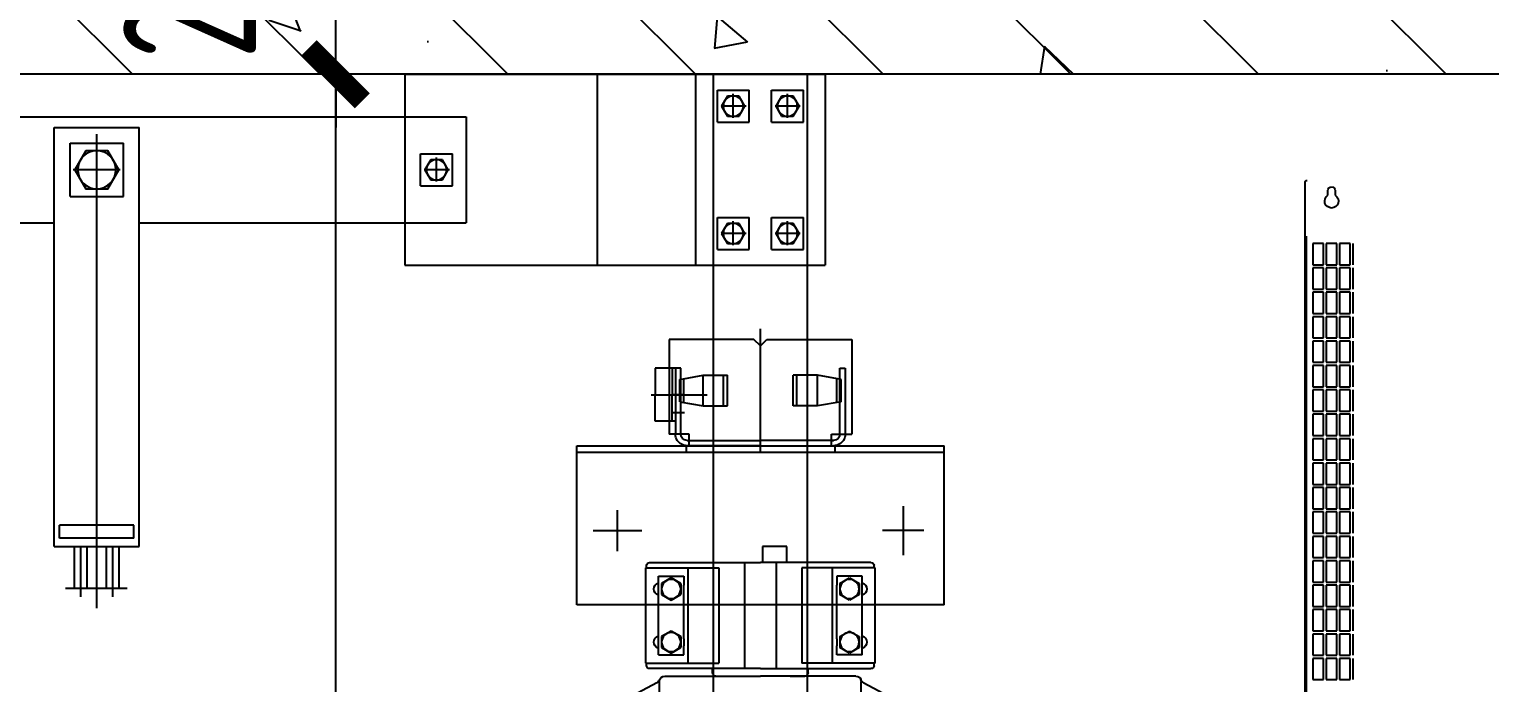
# Model space of a CAD drawing. Extents: x -678900 to 2378000, y 0 to 1840591.
# Drawn here: x -149197 to -147821, y 695297 to 695913 of the extents above; entities that cross this region are included whole.
import ezdxf

# ---------------------------------------------------------------- set-up
doc = ezdxf.new("R2010")
doc.units = 0
doc.header["$LTSCALE"] = 1000
doc.header["$MEASUREMENT"] = 0
doc.header["$PDMODE"] = 1
doc.linetypes.add('DASH', pattern=[0.35, 0.25, -0.1])
doc.layers.get('0').update_dxf_attribs({"linetype": 'CONTINUOUS'})
doc.layers.get('DEFPOINTS').update_dxf_attribs({"color": 8, "linetype": 'CONTINUOUS'})
for name, color, linetype in [('AD-DIMS-INSD', 73, 'CONTINUOUS'), ('AE-ELEV-4', 251, 'CONTINUOUS'), ('AE-HDWR-COVR', 8, 'CONTINUOUS'), ('AE-STRU-HACH', 40, 'CONTINUOUS'), ('AE-WALL', 255, 'CONTINUOUS'), ('C-XREF-INT', 7, 'CONTINUOUS')]:
    doc.layers.add(name, color=color, linetype=linetype)
doc.styles.add('TH-STYLE3', font='TSSDENG', dxfattribs={"width": 0.7, "bigfont": 'TSSDCHN'})
doc.dimstyles.new('TH-DIM50', dxfattribs={"dimscale": 50, "dimtxt": 2.5, "dimasz": 1, "dimexe": 1, "dimexo": 1, "dimgap": 1.5, "dimtad": 1, "dimdec": 0, "dimdsep": 46, "dimtxsty": 'TH-STYLE3', "dimblk1": 'ARCHTICK', "dimblk2": 'ARCHTICK', "dimsah": 1, "dimcen": -1, "dimclrd": 256, "dimclre": 256, "dimclrt": 256, "dimazin": 0, "dimtfac": 1, "dimtdec": 0, "dimtix": 1, "dimtmove": 2, "dimatfit": 0, "dimldrblk": 'ARCHTICK', "dimfxl": 0, "dimtolj": 1, "dimtzin": 0, "dimlwd": -1, "dimlwe": -1, "dimarcsym": 0})

# ---------------------------------------------------------------- blocks, each defined once
blk = doc.blocks.new('DXMX_View_SectionJoint_DEFAULT_191026112959002186')
at = {"layer": 'AE-STRU-HACH'}
h = blk.add_hatch(dxfattribs=at)
h.set_pattern_fill('钢筋混凝土', color=40, scale=50, style=0)
h.set_pattern_definition([(315, (0, 0), (88.38835, 88.38835), []), (320, (0, 0), (-31.376, -358.63), [37.5, -412.5]), (265, (0, 0), (376.096, 69.3757), [30, -330]), (10.4514, (-2.6, -29.9), (344.72, -289.2547), [31.87, -350.571]), (316.1842, (100, -2e-14), (-82.7595, -533.6205), [56.25, -618.75]), (6.6356, (93.1, -44.47), (487.059, -467.331), [47.805, -525.856]), (261.1842, (100, -2e-14), (487.059, -467.331), [45, -495]), (291, (75, -50), (-201.3094, -298.4535), [37.5, -412.5]), (236, (75, -50), (362.575, -121.6577), [30, -330]), (341.4514, (58.22, -74.87), (161.265, -420.1113), [31.87, -350.571]), (307.5, (0, 0), (166.4469, -6.0799), [0, -326, 0, -335, 0, -331.25]), (277.5, (0, 0), (197.2059, -131.5348), [0, -191, 0, -318.5, 0, -126.25]), (237.5, (2e-14, 111.5), (-11.2774, -266.9112), [0, -125, 0, -390, 0, -517.5]), (227.5, (3e-14, 161.5), (50.0525, -291.593), [0, -162.5, 0, -259, 0, -367.5])])
h.paths.add_polyline_path([(-7900, 20044.975163), (-8900, 20044.975163), (-8900, 19764.975163), (-9100, 19764.975163), (-9100, 20044.975163), (-10300, 20044.975163), (-10300, 21164.975163), (-10100, 21164.975163), (-10100, 20164.975163), (-7900, 20164.975163), (-7900, 21164.975163), (-7700, 21164.975163), (-7700, 19914.975163), (-6800, 19914.975163), (-6800, 19814.975163), (-7700, 19814.975163), (-7700, 19415.025163), (-7900, 19415.025163)], flags=0)
h.paths.add_polyline_path([(-11400, 19964.975163), (-11200, 19964.975163), (-11200, 19464.975163), (-11400, 19464.975163)], flags=0)
h.paths.add_polyline_path([(-11400, 18464.975163), (-11200, 18464.975163), (-11200, 18364.975163), (-11400, 18364.975163)], flags=0)
h.paths.add_polyline_path([(-7900, 17114.975163), (-10100, 17114.975163), (-10100, 16864.975163), (-10300, 16864.975163), (-10300, 17264.975163), (-7700, 17264.975163), (-7700, 16864.975163), (-7900, 16864.975163)], flags=0)
h.paths.add_polyline_path([(-11400, 16265.025163), (-11200, 16265.025163), (-11200, 15664.975163), (-10100, 15664.975163), (-10100, 15264.975163), (-10300, 15264.975163), (-10300, 15544.975163), (-11200, 15544.975163), (-11200, 15064.975163), (-11400, 15064.975163)], flags=0)
h.paths.add_polyline_path([(-7900, 16264.975163), (-7700, 16264.975163), (-7700, 15664.975163), (-6700, 15664.975163), (-6700, 15544.975163), (-7700, 15544.975163), (-7700, 14964.975163), (-7900, 14964.975163)], flags=0)
at = {"layer": 'AE-STRU-HACH', "color": 7, "ltscale": 0.3, "flags": 128}
blk.add_lwpolyline([(-7900, 17114.975163), (-10100, 17114.975163), (-10100, 16864.975163), (-10300, 16864.975163), (-10300, 17264.975163), (-7700, 17264.975163), (-7700, 16864.975163), (-7900, 16864.975163), (-7900, 17114.975163)], close=True, dxfattribs=at)
at = {"layer": 'AE-WALL', "ltscale": 0.3, "flags": 128}
blk.add_lwpolyline([(-7900, 17114.975163), (-10100, 17114.975163), (-10100, 16864.975163), (-10300, 16864.975163), (-10300, 17264.975163), (-7700, 17264.975163), (-7700, 16864.975163), (-7900, 16864.975163), (-7900, 17114.975163)], dxfattribs=at)
blk = doc.blocks.new('_ArchTick')
at = {"color": 0, "linetype": 'ByBlock', "const_width": 0.4}
blk.add_lwpolyline([(-0.5, -0.5), (0.5, 0.5)], dxfattribs=at)
blk = doc.blocks.new('*D487')
at = {"layer": 'AD-DIMS-INSD'}
for p, q in [((4144, 15390.1), (4144, 15440.1)), ((4637.7, 15390.1), (4094, 15390.1)), ((4144, 15190), (4144, 15390.1)), ((4637.7, 15190), (4094, 15190)), ((4144, 15190), (4144, 15140))]:
    blk.add_line(p, q, dxfattribs=at)
at = {"layer": 'DEFPOINTS', "color": 0}
for p in [(4144, 15390.1), (4687.7, 15390.1), (4687.7, 15190)]:
    blk.add_point(p, dxfattribs=at)
at = {"layer": 'AD-DIMS-INSD', "xscale": 50, "yscale": 50, "zscale": 50}
for p, rotation in [((4144, 15390.1), 270), ((4144, 15190), 90)]:
    blk.add_blockref('_ArchTick', p, dxfattribs=dict(at, rotation=rotation))
at = {"layer": 'AD-DIMS-INSD', "insert": (4006.5, 15290), "char_height": 125, "attachment_point": 5, "rotation": 90, "style": 'TH-STYLE3'}
blk.add_mtext('\\A1;200', dxfattribs=at)
blk = doc.blocks.new('*D488')
at = {"layer": 'AD-DIMS-INSD'}
for p, q in [((4637.7, 15190), (4094, 15190)), ((4144, 11710), (4144, 15190)), ((4637.7, 11710), (4094, 11710))]:
    blk.add_line(p, q, dxfattribs=at)
at = {"layer": 'DEFPOINTS', "color": 0}
for p in [(4144, 15190), (4687.7, 15190), (4687.7, 11710)]:
    blk.add_point(p, dxfattribs=at)
at = {"layer": 'AD-DIMS-INSD', "xscale": 50, "yscale": 50, "zscale": 50}
for p, rotation in [((4144, 15190), 90), ((4144, 11710), 270)]:
    blk.add_blockref('_ArchTick', p, dxfattribs=dict(at, rotation=rotation))
at = {"layer": 'AD-DIMS-INSD', "insert": (4006.5, 13537.2), "char_height": 125, "attachment_point": 5, "rotation": 90, "style": 'TH-STYLE3'}
blk.add_mtext('\\A1;4350', dxfattribs=at)
blk = doc.blocks.new('冲顶')
at = {"layer": 'AE-ELEV-4'}
for p, q in [((1333788.4, 858599.9), (1333788.4, 858419.9)), ((1334184.4, 858599.9), (1333788.4, 858599.9)), ((1333804.9, 858599.9), (1333893.9, 858599.9)), ((1333804.9, 856099.9), (1333804.9, 858599.9)), ((1333893.9, 858599.9), (1333893.9, 856099.9)), ((1333910.3, 858419.9), (1333910.3, 858599.9)), ((1334002.7, 858419.9), (1334002.7, 858599.9)), ((1334184.4, 858599.9), (1334184.4, 858419.9)), ((1333838.9, 858584.9), (1333808.9, 858584.9)), ((1333808.9, 858554.9), (1333808.9, 858584.9)), ((1333813, 858569.9), (1333818.4, 858579.4)), ((1333818.4, 858579.4), (1333829.4, 858579.4)), ((1333823.9, 858559), (1333823.9, 858581.4)), ((1333829.4, 858579.4), (1333834.9, 858569.9)), ((1333838.9, 858554.9), (1333838.9, 858584.9)), ((1333889.9, 858584.9), (1333859.9, 858584.9)), ((1333859.9, 858554.9), (1333859.9, 858584.9)), ((1333864, 858569.9), (1333869.4, 858579.4)), ((1333869.4, 858579.4), (1333880.4, 858579.4)), ((1333874.9, 858559), (1333874.9, 858581.4)), ((1333880.4, 858579.4), (1333885.9, 858569.9)), ((1333889.9, 858554.9), (1333889.9, 858584.9)), ((1333811.8, 858569.9), (1333835.4, 858569.9)), ((1333818.4, 858560.4), (1333813, 858569.9)), ((1333834.9, 858569.9), (1333829.4, 858560.4)), ((1333862.8, 858569.9), (1333886.4, 858569.9)), ((1333869.4, 858560.4), (1333864, 858569.9)), ((1333885.9, 858569.9), (1333880.4, 858560.4)), ((1333838.9, 858554.9), (1333808.9, 858554.9)), ((1333829.4, 858560.4), (1333818.4, 858560.4)), ((1333889.9, 858554.9), (1333859.9, 858554.9)), ((1333880.4, 858560.4), (1333869.4, 858560.4)), ((1334735.4, 858559.9), (1334126.4, 858559.9)), ((1334126.4, 858559.9), (1334126.4, 858459.9)), ((1334514.4, 858549.9), (1334434.4, 858549.9)), ((1334434.4, 858154.9), (1334434.4, 858549.9)), ((1334474.4, 858097), (1334474.4, 858543.4)), ((1334514.4, 858154.9), (1334514.4, 858549.9)), ((1334169.4, 858524.9), (1334139.4, 858524.9)), ((1334139.4, 858494.9), (1334139.4, 858524.9)), ((1334169.4, 858494.9), (1334169.4, 858524.9)), ((1334499.4, 858534.9), (1334449.4, 858534.9)), ((1334449.4, 858484.9), (1334449.4, 858534.9)), ((1334499.4, 858484.9), (1334499.4, 858534.9)), ((1334142.3, 858509.9), (1334165.9, 858509.9)), ((1334143.5, 858509.9), (1334148.9, 858519.4)), ((1334148.9, 858500.4), (1334143.5, 858509.9)), ((1334148.9, 858519.4), (1334159.9, 858519.4)), ((1334154.4, 858499), (1334154.4, 858521.4)), ((1334159.9, 858519.4), (1334165.4, 858509.9)), ((1334165.4, 858509.9), (1334159.9, 858500.4)), ((1334452.4, 858509.9), (1334496.8, 858509.9)), ((1334159.9, 858500.4), (1334148.9, 858500.4)), ((1334169.4, 858494.9), (1334139.4, 858494.9)), ((1334499.4, 858484.9), (1334449.4, 858484.9)), ((1333838.9, 858464.9), (1333808.9, 858464.9)), ((1333808.9, 858434.9), (1333808.9, 858464.9)), ((1333813, 858449.9), (1333818.4, 858459.4)), ((1333818.4, 858459.4), (1333829.4, 858459.4)), ((1333823.9, 858439), (1333823.9, 858461.4)), ((1333829.4, 858459.4), (1333834.9, 858449.9)), ((1333838.9, 858434.9), (1333838.9, 858464.9)), ((1333889.9, 858464.9), (1333859.9, 858464.9)), ((1333859.9, 858434.9), (1333859.9, 858464.9)), ((1333864, 858449.9), (1333869.4, 858459.4)), ((1333869.4, 858459.4), (1333880.4, 858459.4)), ((1333874.9, 858439), (1333874.9, 858461.4)), ((1333880.4, 858459.4), (1333885.9, 858449.9)), ((1333889.9, 858434.9), (1333889.9, 858464.9)), ((1334434.4, 858459.9), (1334126.4, 858459.9)), ((1334434.4, 858459.9), (1334184.4, 858459.9)), ((1334721.4, 858459.9), (1334514.4, 858459.9)), ((1333811.8, 858449.9), (1333835.4, 858449.9)), ((1333818.4, 858440.4), (1333813, 858449.9)), ((1333834.9, 858449.9), (1333829.4, 858440.4)), ((1333862.8, 858449.9), (1333886.4, 858449.9)), ((1333869.4, 858440.4), (1333864, 858449.9)), ((1333885.9, 858449.9), (1333880.4, 858440.4)), ((1333838.9, 858434.9), (1333808.9, 858434.9)), ((1333829.4, 858440.4), (1333818.4, 858440.4)), ((1333889.9, 858434.9), (1333859.9, 858434.9)), ((1333880.4, 858440.4), (1333869.4, 858440.4)), ((1334184.4, 858419.9), (1333788.4, 858419.9)), ((1334439.4, 858162.9), (1334439.4, 858174.9)), ((1334439.4, 858174.9), (1334509.4, 858174.9)), ((1334509.4, 858162.9), (1334509.4, 858174.9)), ((1334514.4, 858154.9), (1334434.4, 858154.9)), ((1334439.4, 858162.9), (1334509.4, 858162.9)), ((1334453.4, 858115.3), (1334453.4, 858154.9)), ((1334459.4, 858107.6), (1334459.4, 858154.9)), ((1334465.4, 858115.3), (1334465.4, 858154.9)), ((1334483.4, 858115.3), (1334483.4, 858154.9)), ((1334489.4, 858107.6), (1334489.4, 858154.9)), ((1334495.4, 858115.3), (1334495.4, 858154.9)), ((1334445.7, 858115.3), (1334473.9, 858115.3)), ((1334475.7, 858115.3), (1334503.9, 858115.3))]:
    blk.add_line(p, q, dxfattribs=at)
at = {"layer": 'AE-ELEV-4', "linetype": 'Continuous'}
for p, q in [((1333336.4, 857951.9), (1333336.4, 858497.9)), ((1333307.9, 858490.4), (1333307.9, 858485.9)), ((1333314.9, 858485.9), (1333314.9, 858490.4)), ((1333335.4, 858447.5), (1333335.4, 857999.5)), ((1333291.4, 858440.5), (1333291.4, 858420.5)), ((1333293.9, 858440.5), (1333303.9, 858440.5)), ((1333293.9, 858420.5), (1333293.9, 858440.5)), ((1333303.9, 858440.5), (1333303.9, 858420.5)), ((1333306.4, 858440.5), (1333316.4, 858440.5)), ((1333306.4, 858420.5), (1333306.4, 858440.5)), ((1333316.4, 858440.5), (1333316.4, 858420.5)), ((1333318.9, 858440.5), (1333328.9, 858440.5)), ((1333318.9, 858420.5), (1333318.9, 858440.5)), ((1333328.9, 858440.5), (1333328.9, 858420.5)), ((1333291.4, 858417.5), (1333291.4, 858397.5)), ((1333303.9, 858420.5), (1333293.9, 858420.5)), ((1333293.9, 858417.5), (1333303.9, 858417.5)), ((1333293.9, 858397.5), (1333293.9, 858417.5)), ((1333303.9, 858417.5), (1333303.9, 858397.5)), ((1333316.4, 858420.5), (1333306.4, 858420.5)), ((1333306.4, 858417.5), (1333316.4, 858417.5)), ((1333306.4, 858397.5), (1333306.4, 858417.5)), ((1333316.4, 858417.5), (1333316.4, 858397.5)), ((1333328.9, 858420.5), (1333318.9, 858420.5)), ((1333318.9, 858417.5), (1333328.9, 858417.5)), ((1333318.9, 858397.5), (1333318.9, 858417.5)), ((1333328.9, 858417.5), (1333328.9, 858397.5)), ((1333291.4, 858394.5), (1333291.4, 858374.5)), ((1333303.9, 858397.5), (1333293.9, 858397.5)), ((1333293.9, 858394.5), (1333303.9, 858394.5)), ((1333293.9, 858374.5), (1333293.9, 858394.5)), ((1333303.9, 858394.5), (1333303.9, 858374.5)), ((1333316.4, 858397.5), (1333306.4, 858397.5)), ((1333306.4, 858394.5), (1333316.4, 858394.5)), ((1333306.4, 858374.5), (1333306.4, 858394.5)), ((1333316.4, 858394.5), (1333316.4, 858374.5)), ((1333328.9, 858397.5), (1333318.9, 858397.5)), ((1333318.9, 858394.5), (1333328.9, 858394.5)), ((1333318.9, 858374.5), (1333318.9, 858394.5)), ((1333328.9, 858394.5), (1333328.9, 858374.5)), ((1333303.9, 858374.5), (1333293.9, 858374.5)), ((1333316.4, 858374.5), (1333306.4, 858374.5)), ((1333328.9, 858374.5), (1333318.9, 858374.5)), ((1333291.4, 858371.5), (1333291.4, 858351.5)), ((1333293.9, 858371.5), (1333303.9, 858371.5)), ((1333293.9, 858351.5), (1333293.9, 858371.5)), ((1333303.9, 858371.5), (1333303.9, 858351.5)), ((1333306.4, 858371.5), (1333316.4, 858371.5)), ((1333306.4, 858351.5), (1333306.4, 858371.5)), ((1333316.4, 858371.5), (1333316.4, 858351.5)), ((1333318.9, 858371.5), (1333328.9, 858371.5)), ((1333318.9, 858351.5), (1333318.9, 858371.5)), ((1333328.9, 858371.5), (1333328.9, 858351.5)), ((1333291.4, 858348.5), (1333291.4, 858328.5)), ((1333303.9, 858351.5), (1333293.9, 858351.5)), ((1333293.9, 858348.5), (1333303.9, 858348.5)), ((1333293.9, 858328.5), (1333293.9, 858348.5)), ((1333303.9, 858348.5), (1333303.9, 858328.5)), ((1333316.4, 858351.5), (1333306.4, 858351.5)), ((1333306.4, 858348.5), (1333316.4, 858348.5)), ((1333306.4, 858328.5), (1333306.4, 858348.5)), ((1333316.4, 858348.5), (1333316.4, 858328.5)), ((1333328.9, 858351.5), (1333318.9, 858351.5)), ((1333318.9, 858348.5), (1333328.9, 858348.5)), ((1333318.9, 858328.5), (1333318.9, 858348.5)), ((1333328.9, 858348.5), (1333328.9, 858328.5)), ((1333291.4, 858325.5), (1333291.4, 858305.5)), ((1333303.9, 858328.5), (1333293.9, 858328.5)), ((1333293.9, 858325.5), (1333303.9, 858325.5)), ((1333293.9, 858305.5), (1333293.9, 858325.5)), ((1333303.9, 858325.5), (1333303.9, 858305.5)), ((1333316.4, 858328.5), (1333306.4, 858328.5)), ((1333306.4, 858325.5), (1333316.4, 858325.5)), ((1333306.4, 858305.5), (1333306.4, 858325.5)), ((1333316.4, 858325.5), (1333316.4, 858305.5)), ((1333328.9, 858328.5), (1333318.9, 858328.5)), ((1333318.9, 858325.5), (1333328.9, 858325.5)), ((1333318.9, 858305.5), (1333318.9, 858325.5)), ((1333328.9, 858325.5), (1333328.9, 858305.5)), ((1333303.9, 858305.5), (1333293.9, 858305.5)), ((1333316.4, 858305.5), (1333306.4, 858305.5)), ((1333328.9, 858305.5), (1333318.9, 858305.5)), ((1333291.4, 858302.5), (1333291.4, 858282.5)), ((1333293.9, 858302.5), (1333303.9, 858302.5)), ((1333293.9, 858282.5), (1333293.9, 858302.5)), ((1333303.9, 858302.5), (1333303.9, 858282.5)), ((1333306.4, 858302.5), (1333316.4, 858302.5)), ((1333306.4, 858282.5), (1333306.4, 858302.5)), ((1333316.4, 858302.5), (1333316.4, 858282.5)), ((1333318.9, 858302.5), (1333328.9, 858302.5)), ((1333318.9, 858282.5), (1333318.9, 858302.5)), ((1333328.9, 858302.5), (1333328.9, 858282.5)), ((1333291.4, 858279.5), (1333291.4, 858259.5)), ((1333303.9, 858282.5), (1333293.9, 858282.5)), ((1333293.9, 858279.5), (1333303.9, 858279.5)), ((1333293.9, 858259.5), (1333293.9, 858279.5)), ((1333303.9, 858279.5), (1333303.9, 858259.5)), ((1333316.4, 858282.5), (1333306.4, 858282.5)), ((1333306.4, 858279.5), (1333316.4, 858279.5)), ((1333306.4, 858259.5), (1333306.4, 858279.5)), ((1333316.4, 858279.5), (1333316.4, 858259.5)), ((1333328.9, 858282.5), (1333318.9, 858282.5)), ((1333318.9, 858279.5), (1333328.9, 858279.5)), ((1333318.9, 858259.5), (1333318.9, 858279.5)), ((1333328.9, 858279.5), (1333328.9, 858259.5)), ((1333291.4, 858256.5), (1333291.4, 858236.5)), ((1333303.9, 858259.5), (1333293.9, 858259.5)), ((1333293.9, 858256.5), (1333303.9, 858256.5)), ((1333293.9, 858236.5), (1333293.9, 858256.5)), ((1333303.9, 858256.5), (1333303.9, 858236.5)), ((1333316.4, 858259.5), (1333306.4, 858259.5)), ((1333306.4, 858256.5), (1333316.4, 858256.5)), ((1333306.4, 858236.5), (1333306.4, 858256.5)), ((1333316.4, 858256.5), (1333316.4, 858236.5)), ((1333328.9, 858259.5), (1333318.9, 858259.5)), ((1333318.9, 858256.5), (1333328.9, 858256.5)), ((1333318.9, 858236.5), (1333318.9, 858256.5)), ((1333328.9, 858256.5), (1333328.9, 858236.5)), ((1333303.9, 858236.5), (1333293.9, 858236.5)), ((1333316.4, 858236.5), (1333306.4, 858236.5)), ((1333328.9, 858236.5), (1333318.9, 858236.5)), ((1333291.4, 858233.5), (1333291.4, 858213.5)), ((1333293.9, 858233.5), (1333303.9, 858233.5)), ((1333293.9, 858213.5), (1333293.9, 858233.5)), ((1333303.9, 858233.5), (1333303.9, 858213.5)), ((1333306.4, 858233.5), (1333316.4, 858233.5)), ((1333306.4, 858213.5), (1333306.4, 858233.5)), ((1333316.4, 858233.5), (1333316.4, 858213.5)), ((1333318.9, 858233.5), (1333328.9, 858233.5)), ((1333318.9, 858213.5), (1333318.9, 858233.5)), ((1333328.9, 858233.5), (1333328.9, 858213.5)), ((1333291.4, 858210.5), (1333291.4, 858190.5)), ((1333303.9, 858213.5), (1333293.9, 858213.5)), ((1333293.9, 858210.5), (1333303.9, 858210.5)), ((1333293.9, 858190.5), (1333293.9, 858210.5)), ((1333303.9, 858210.5), (1333303.9, 858190.5)), ((1333316.4, 858213.5), (1333306.4, 858213.5)), ((1333306.4, 858210.5), (1333316.4, 858210.5)), ((1333306.4, 858190.5), (1333306.4, 858210.5)), ((1333316.4, 858210.5), (1333316.4, 858190.5)), ((1333328.9, 858213.5), (1333318.9, 858213.5)), ((1333318.9, 858210.5), (1333328.9, 858210.5)), ((1333318.9, 858190.5), (1333318.9, 858210.5)), ((1333328.9, 858210.5), (1333328.9, 858190.5)), ((1333291.4, 858187.5), (1333291.4, 858167.5)), ((1333303.9, 858190.5), (1333293.9, 858190.5)), ((1333293.9, 858187.5), (1333303.9, 858187.5)), ((1333293.9, 858167.5), (1333293.9, 858187.5)), ((1333303.9, 858187.5), (1333303.9, 858167.5)), ((1333316.4, 858190.5), (1333306.4, 858190.5)), ((1333306.4, 858187.5), (1333316.4, 858187.5)), ((1333306.4, 858167.5), (1333306.4, 858187.5)), ((1333316.4, 858187.5), (1333316.4, 858167.5)), ((1333328.9, 858190.5), (1333318.9, 858190.5)), ((1333318.9, 858187.5), (1333328.9, 858187.5)), ((1333318.9, 858167.5), (1333318.9, 858187.5)), ((1333328.9, 858187.5), (1333328.9, 858167.5)), ((1333303.9, 858167.5), (1333293.9, 858167.5)), ((1333316.4, 858167.5), (1333306.4, 858167.5)), ((1333328.9, 858167.5), (1333318.9, 858167.5)), ((1333291.4, 858164.5), (1333291.4, 858144.5)), ((1333293.9, 858164.5), (1333303.9, 858164.5)), ((1333293.9, 858144.5), (1333293.9, 858164.5)), ((1333303.9, 858164.5), (1333303.9, 858144.5)), ((1333306.4, 858164.5), (1333316.4, 858164.5)), ((1333306.4, 858144.5), (1333306.4, 858164.5)), ((1333316.4, 858164.5), (1333316.4, 858144.5)), ((1333318.9, 858164.5), (1333328.9, 858164.5)), ((1333318.9, 858144.5), (1333318.9, 858164.5)), ((1333328.9, 858164.5), (1333328.9, 858144.5)), ((1333291.4, 858141.5), (1333291.4, 858121.5)), ((1333303.9, 858144.5), (1333293.9, 858144.5)), ((1333293.9, 858141.5), (1333303.9, 858141.5)), ((1333293.9, 858121.5), (1333293.9, 858141.5)), ((1333303.9, 858141.5), (1333303.9, 858121.5)), ((1333316.4, 858144.5), (1333306.4, 858144.5)), ((1333306.4, 858141.5), (1333316.4, 858141.5)), ((1333306.4, 858121.5), (1333306.4, 858141.5)), ((1333316.4, 858141.5), (1333316.4, 858121.5)), ((1333328.9, 858144.5), (1333318.9, 858144.5)), ((1333318.9, 858141.5), (1333328.9, 858141.5)), ((1333318.9, 858121.5), (1333318.9, 858141.5)), ((1333328.9, 858141.5), (1333328.9, 858121.5)), ((1333291.4, 858118.5), (1333291.4, 858098.5)), ((1333303.9, 858121.5), (1333293.9, 858121.5)), ((1333293.9, 858118.5), (1333303.9, 858118.5)), ((1333293.9, 858098.5), (1333293.9, 858118.5)), ((1333303.9, 858118.5), (1333303.9, 858098.5)), ((1333316.4, 858121.5), (1333306.4, 858121.5)), ((1333306.4, 858118.5), (1333316.4, 858118.5)), ((1333306.4, 858098.5), (1333306.4, 858118.5)), ((1333316.4, 858118.5), (1333316.4, 858098.5)), ((1333328.9, 858121.5), (1333318.9, 858121.5)), ((1333318.9, 858118.5), (1333328.9, 858118.5)), ((1333318.9, 858098.5), (1333318.9, 858118.5)), ((1333328.9, 858118.5), (1333328.9, 858098.5)), ((1333303.9, 858098.5), (1333293.9, 858098.5)), ((1333316.4, 858098.5), (1333306.4, 858098.5)), ((1333328.9, 858098.5), (1333318.9, 858098.5)), ((1333291.4, 858095.5), (1333291.4, 858075.5)), ((1333293.9, 858095.5), (1333303.9, 858095.5)), ((1333293.9, 858075.5), (1333293.9, 858095.5)), ((1333303.9, 858095.5), (1333303.9, 858075.5)), ((1333306.4, 858095.5), (1333316.4, 858095.5)), ((1333306.4, 858075.5), (1333306.4, 858095.5)), ((1333316.4, 858095.5), (1333316.4, 858075.5)), ((1333318.9, 858095.5), (1333328.9, 858095.5)), ((1333318.9, 858075.5), (1333318.9, 858095.5)), ((1333328.9, 858095.5), (1333328.9, 858075.5)), ((1333291.4, 858072.5), (1333291.4, 858052.5)), ((1333303.9, 858075.5), (1333293.9, 858075.5)), ((1333293.9, 858072.5), (1333303.9, 858072.5)), ((1333293.9, 858052.5), (1333293.9, 858072.5)), ((1333303.9, 858072.5), (1333303.9, 858052.5)), ((1333316.4, 858075.5), (1333306.4, 858075.5)), ((1333306.4, 858072.5), (1333316.4, 858072.5)), ((1333306.4, 858052.5), (1333306.4, 858072.5)), ((1333316.4, 858072.5), (1333316.4, 858052.5)), ((1333328.9, 858075.5), (1333318.9, 858075.5)), ((1333318.9, 858072.5), (1333328.9, 858072.5)), ((1333318.9, 858052.5), (1333318.9, 858072.5)), ((1333328.9, 858072.5), (1333328.9, 858052.5)), ((1333291.4, 858049.5), (1333291.4, 858029.5)), ((1333303.9, 858052.5), (1333293.9, 858052.5)), ((1333293.9, 858049.5), (1333303.9, 858049.5)), ((1333293.9, 858029.5), (1333293.9, 858049.5)), ((1333303.9, 858049.5), (1333303.9, 858029.5)), ((1333316.4, 858052.5), (1333306.4, 858052.5)), ((1333306.4, 858049.5), (1333316.4, 858049.5)), ((1333306.4, 858029.5), (1333306.4, 858049.5)), ((1333316.4, 858049.5), (1333316.4, 858029.5)), ((1333328.9, 858052.5), (1333318.9, 858052.5)), ((1333318.9, 858049.5), (1333328.9, 858049.5)), ((1333318.9, 858029.5), (1333318.9, 858049.5)), ((1333328.9, 858049.5), (1333328.9, 858029.5)), ((1333303.9, 858029.5), (1333293.9, 858029.5)), ((1333316.4, 858029.5), (1333306.4, 858029.5)), ((1333328.9, 858029.5), (1333318.9, 858029.5))]:
    blk.add_line(p, q, dxfattribs=at)
at = {"layer": 'AE-ELEV-4', "ltscale": 0.25}
for p, q in [((1333849.4, 858244.4), (1333849.4, 858359.9)), ((1333843.4, 858349.9), (1333763.4, 858349.9)), ((1333763.4, 858349.9), (1333763.4, 858260.9)), ((1333849.4, 858343.9), (1333843.4, 858349.9)), ((1333849.4, 858343.9), (1333855.4, 858349.9)), ((1333855.4, 858349.9), (1333935.4, 858349.9)), ((1333935.4, 858349.9), (1333935.4, 858260.9)), ((1333774.4, 858322.9), (1333769.4, 858322.9)), ((1333769.4, 858322.9), (1333769.4, 858260.9)), ((1333774.4, 858260.9), (1333774.4, 858322.9)), ((1333924.4, 858322.9), (1333929.4, 858322.9)), ((1333924.4, 858260.9), (1333924.4, 858322.9)), ((1333929.4, 858322.9), (1333935.4, 858322.9)), ((1333929.4, 858322.9), (1333929.4, 858297.9)), ((1333929.4, 858322.9), (1333929.4, 858260.9)), ((1333932.4, 858322.9), (1333932.4, 858297.9)), ((1333935.4, 858322.9), (1333948.4, 858322.9)), ((1333948.4, 858322.9), (1333948.4, 858297.9)), ((1333773.4, 858312.4), (1333795.5, 858316.4)), ((1333773.4, 858291.4), (1333773.4, 858312.4)), ((1333777.4, 858290.4), (1333777.4, 858313.4)), ((1333795.5, 858287.4), (1333795.5, 858316.4)), ((1333795.5, 858316.4), (1333818.4, 858316.4)), ((1333814.9, 858287.4), (1333814.9, 858316.4)), ((1333818.4, 858287.4), (1333818.4, 858316.4)), ((1333880.4, 858287.4), (1333880.4, 858316.4)), ((1333903.3, 858316.4), (1333880.4, 858316.4)), ((1333884, 858287.4), (1333884, 858316.4)), ((1333925.4, 858312.4), (1333903.3, 858316.4)), ((1333903.3, 858287.4), (1333903.3, 858316.4)), ((1333921.4, 858290.4), (1333921.4, 858313.4)), ((1333924.4, 858303.9), (1333924.4, 858303.9)), ((1333925.4, 858291.4), (1333925.4, 858312.4)), ((1333773.4, 858291.4), (1333795.5, 858287.4)), ((1333943.9, 858297.9), (1333899.4, 858297.9)), ((1333925.4, 858291.4), (1333903.3, 858287.4)), ((1333952.4, 858297.9), (1333918.9, 858297.9)), ((1333920.8, 858297.9), (1333932.6, 858297.9)), ((1333924.4, 858291.9), (1333924.4, 858291.9)), ((1333932.4, 858272.9), (1333932.4, 858297.9)), ((1333948.4, 858272.9), (1333948.4, 858297.9)), ((1333795.5, 858287.4), (1333818.4, 858287.4)), ((1333903.3, 858287.4), (1333880.4, 858287.4)), ((1333920.8, 858280.9), (1333932.6, 858280.9)), ((1333929.4, 858272.9), (1333935.4, 858272.9)), ((1333935.4, 858272.9), (1333948.4, 858272.9)), ((1333676.4, 858099.9), (1333676.4, 858249.9)), ((1334022.4, 858249.9), (1333676.4, 858249.9)), ((1333782.4, 858260.9), (1333763.4, 858260.9)), ((1333779.4, 858249.9), (1333779.4, 858243.9)), ((1333782.4, 858254.9), (1333780.4, 858254.9)), ((1333780.4, 858254.9), (1333849.4, 858254.9)), ((1333849.4, 858249.9), (1333780.4, 858249.9)), ((1333782.4, 858249.9), (1333782.4, 858260.9)), ((1333782.4, 858249.9), (1333782.4, 858254.9)), ((1333916.4, 858254.9), (1333849.4, 858254.9)), ((1333849.4, 858249.9), (1333918.4, 858249.9)), ((1333916.4, 858249.9), (1333916.4, 858260.9)), ((1333916.4, 858260.9), (1333935.4, 858260.9)), ((1333918.4, 858254.9), (1333916.4, 858254.9)), ((1333919.4, 858249.9), (1333919.4, 858243.9)), ((1334022.4, 858099.9), (1334022.4, 858249.9)), ((1333676.4, 858237.9), (1333676.4, 858237.9)), ((1333676.4, 858237.9), (1333676.4, 858237.9)), ((1334022.4, 858243.9), (1333676.5, 858243.9)), ((1334022.4, 858237.9), (1334022.4, 858237.9)), ((1334022.4, 858237.9), (1334022.4, 858237.9)), ((1334022.4, 858236.9), (1334022.4, 858236.9)), ((1334022.4, 858236.9), (1334022.4, 858236.9)), ((1333714.9, 858192.9), (1333714.9, 858146.9)), ((1333984, 858150.5), (1333984, 858189.3)), ((1333695.5, 858169.9), (1333734.3, 858169.9)), ((1334007, 858169.9), (1333961, 858169.9)), ((1333824.4, 858154.9), (1333847.4, 858154.9)), ((1333824.4, 858139.9), (1333824.4, 858154.9)), ((1333847.4, 858154.9), (1333847.4, 858139.9)), ((1333847.4, 858154.9), (1333847.4, 858139.9)), ((1333745.2, 858139.9), (1333832.4, 858139.9)), ((1333745.2, 858139.9), (1333849.4, 858139.9)), ((1333834.4, 858139.9), (1333834.4, 858039.9)), ((1333953.7, 858139.9), (1333849.4, 858139.9)), ((1333864.4, 858139.9), (1333864.4, 858039.9)), ((1333953.7, 858139.9), (1333866.4, 858139.9)), ((1333953.7, 858139.9), (1333866.4, 858139.9)), ((1333741.4, 858134.9), (1333810.4, 858134.9)), ((1333741.4, 858129.9), (1333741.4, 858134.9)), ((1333741.4, 858044.9), (1333741.4, 858129.9)), ((1333742.2, 858134.9), (1333742.2, 858136.9)), ((1333742.2, 858134.9), (1333742.2, 858136.9)), ((1333753.4, 858052.9), (1333753.4, 858126.9)), ((1333753.4, 858126.9), (1333772.4, 858126.9)), ((1333765.4, 858125.3), (1333756.4, 858120.1)), ((1333774.4, 858120.1), (1333765.4, 858125.3)), ((1333772.4, 858126.9), (1333777.4, 858126.9)), ((1333777.4, 858126.9), (1333777.4, 858118.4)), ((1333781.4, 858129.9), (1333781.4, 858134.9)), ((1333781.4, 858044.9), (1333781.4, 858129.9)), ((1333810.4, 858134.9), (1333810.4, 858118.1)), ((1333888.4, 858134.9), (1333888.4, 858118.1)), ((1333957.4, 858134.9), (1333888.4, 858134.9)), ((1333917.4, 858129.9), (1333917.4, 858134.9)), ((1333917.4, 858044.9), (1333917.4, 858129.9)), ((1333921.4, 858126.9), (1333921.4, 858118.4)), ((1333926.4, 858126.9), (1333921.4, 858126.9)), ((1333924.4, 858120.1), (1333933.4, 858125.3)), ((1333945.4, 858126.9), (1333926.4, 858126.9)), ((1333933.4, 858125.3), (1333942.4, 858120.1)), ((1333945.4, 858052.9), (1333945.4, 858126.9)), ((1333945.4, 858052.9), (1333945.4, 858126.9)), ((1333945.4, 858052.9), (1333945.4, 858126.9)), ((1333956.7, 858134.9), (1333956.7, 858136.9)), ((1333956.7, 858134.9), (1333956.7, 858136.9)), ((1333956.7, 858134.9), (1333956.7, 858136.9)), ((1333957.4, 858129.9), (1333957.4, 858134.9)), ((1333957.4, 858044.9), (1333957.4, 858129.9)), ((1333957.4, 858044.9), (1333957.4, 858129.9)), ((1333756.4, 858120.1), (1333756.4, 858109.7)), ((1333774.4, 858120.1), (1333774.4, 858109.7)), ((1333777.4, 858111.7), (1333777.4, 858118.4)), ((1333777.4, 858068.1), (1333777.4, 858111.7)), ((1333810.4, 858124.2), (1333810.4, 858044.9)), ((1333888.4, 858124.2), (1333888.4, 858044.9)), ((1333888.4, 858124.2), (1333888.4, 858044.9)), ((1333921.4, 858111.7), (1333921.4, 858118.4)), ((1333921.4, 858068.1), (1333921.4, 858111.7)), ((1333921.4, 858068.1), (1333921.4, 858111.7)), ((1333924.4, 858120.1), (1333924.4, 858109.7)), ((1333942.4, 858120.1), (1333942.4, 858109.7)), ((1333676.4, 858099.9), (1334022.4, 858099.9)), ((1333756.4, 858109.7), (1333765.4, 858104.5)), ((1333765.4, 858104.5), (1333774.4, 858109.7)), ((1333933.4, 858104.5), (1333924.4, 858109.7)), ((1333942.4, 858109.7), (1333933.4, 858104.5)), ((1333765.4, 858075.3), (1333756.4, 858070.1)), ((1333756.4, 858070.1), (1333756.4, 858059.7)), ((1333774.4, 858070.1), (1333765.4, 858075.3)), ((1333774.4, 858070.1), (1333774.4, 858059.7)), ((1333924.4, 858070.1), (1333933.4, 858075.3)), ((1333924.4, 858070.1), (1333924.4, 858059.7)), ((1333933.4, 858075.3), (1333942.4, 858070.1)), ((1333942.4, 858070.1), (1333942.4, 858059.7)), ((1333756.4, 858059.7), (1333765.4, 858054.5)), ((1333765.4, 858054.5), (1333774.4, 858059.7)), ((1333777.4, 858068.1), (1333777.4, 858061.4)), ((1333777.4, 858052.9), (1333777.4, 858061.4)), ((1333921.4, 858068.1), (1333921.4, 858061.4)), ((1333921.4, 858052.9), (1333921.4, 858061.4)), ((1333921.4, 858052.9), (1333921.4, 858061.4)), ((1333933.4, 858054.5), (1333924.4, 858059.7)), ((1333942.4, 858059.7), (1333933.4, 858054.5)), ((1333741.4, 858044.9), (1333810.4, 858044.9)), ((1333742.2, 858042.9), (1333742.2, 858044.9)), ((1333742.2, 858042.9), (1333742.2, 858044.9)), ((1333753.4, 858052.9), (1333772.4, 858052.9)), ((1333772.4, 858052.9), (1333777.4, 858052.9)), ((1333957.4, 858044.9), (1333888.4, 858044.9)), ((1333957.4, 858044.9), (1333888.4, 858044.9)), ((1333926.4, 858052.9), (1333921.4, 858052.9)), ((1333926.4, 858052.9), (1333921.4, 858052.9)), ((1333945.4, 858052.9), (1333926.4, 858052.9)), ((1333956.7, 858042.9), (1333956.7, 858044.9)), ((1333956.7, 858042.9), (1333956.7, 858044.9)), ((1333832.4, 858039.9), (1333745.2, 858039.9)), ((1333849.4, 858039.9), (1333745.2, 858039.9)), ((1333759.4, 858032.9), (1333849.4, 858032.9)), ((1333799.4, 858032.9), (1333849.4, 858032.9)), ((1333804.4, 858035.9), (1333804.4, 858039.9)), ((1333821.4, 858032.9), (1333807.4, 858032.9)), ((1333814.4, 858032.9), (1333849.4, 858032.9)), ((1333849.4, 858039.9), (1333953.7, 858039.9)), ((1333899.4, 858032.9), (1333849.4, 858032.9)), ((1333939.4, 858032.9), (1333849.4, 858032.9)), ((1333866.4, 858039.9), (1333953.7, 858039.9)), ((1333884.4, 858032.9), (1333874.4, 858032.9)), ((1333894.4, 858035.9), (1333894.4, 858039.9)), ((1333752, 858026.6), (1333667.1, 857981.3)), ((1333754.4, 858010.9), (1333754.4, 858027.9)), ((1333944.4, 858010.9), (1333944.4, 858027.9)), ((1333946.8, 858026.6), (1334013.3, 857991.1))]:
    blk.add_line(p, q, dxfattribs=at)
at = {"layer": 'AE-ELEV-4'}
blk.add_lwpolyline([(1334484.8, 858527.9), (1334495.2, 858509.9), (1334484.8, 858491.9), (1334464, 858491.9), (1334453.6, 858509.9), (1334464, 858527.9)], close=True, dxfattribs=at)
for centre, radius in [((1333823.9, 858569.9), 9.5), ((1333874.9, 858569.9), 9.5), ((1334474.4, 858509.9), 18), ((1334154.4, 858509.9), 9.5), ((1333823.9, 858449.9), 9.5), ((1333874.9, 858449.9), 9.5)]:
    blk.add_circle(centre, radius, dxfattribs=at)
at = {"layer": 'AE-ELEV-4', "ltscale": 0.25}
for centre in [(1333765.4, 858114.9), (1333933.4, 858114.9), (1333765.4, 858064.9), (1333933.4, 858064.9)]:
    blk.add_circle(centre, 9, dxfattribs=at)
at = {"layer": 'AE-ELEV-4', "linetype": 'Continuous'}
for centre, radius, start, end in [((1333334.4, 858497.9), 2, 0, 90), ((1333311.4, 858480.4), 6.5, 122.579, 270), ((1333311.4, 858490.4), 3.5, 90, 180), ((1333311.4, 858490.4), 3.5, 0, 90), ((1333311.4, 858480.4), 6.5, 270, 57.421)]:
    blk.add_arc(centre, radius, start, end, dxfattribs=at)
at = {"layer": 'AE-ELEV-4', "ltscale": 0.25}
for centre, radius, start, end in [((1333780.4, 858260.9), 11, 180, 213.0557), ((1333780.4, 858260.9), 11, 213.0557, 270), ((1333780.4, 858260.9), 6, 180, 270), ((1333918.4, 858260.9), 6, 270, 0), ((1333918.4, 858260.9), 11, 270, 326.9443), ((1333918.4, 858260.9), 11, 326.9443, 0), ((1333745.2, 858136.9), 3, 90, 180), ((1333745.2, 858136.9), 3, 90, 180), ((1333953.7, 858136.9), 3, 0, 90), ((1333953.7, 858136.9), 3, 0, 90), ((1333953.7, 858136.9), 3, 0, 90), ((1333755.4, 858114.9), 6.25, 108.8566, 251.1434), ((1333943.4, 858114.9), 6.25, 288.8566, 71.1434), ((1333755.4, 858064.9), 6.25, 108.8566, 251.1434), ((1333943.4, 858064.9), 6.25, 288.8566, 71.1434), ((1333745.2, 858042.9), 3, 180, 270), ((1333745.2, 858042.9), 3, 180, 270), ((1333953.7, 858042.9), 3, 270, 0), ((1333953.7, 858042.9), 3, 270, 0), ((1333749.2, 858031.9), 6, 298.1066, 338.6779), ((1333759.4, 858027.9), 5, 90, 180), ((1333807.4, 858035.9), 3, 180, 270), ((1333891.4, 858035.9), 3, 270, 0), ((1333939.4, 858027.9), 5, 0, 90), ((1333949.7, 858031.9), 6, 201.3221, 241.8934)]:
    blk.add_arc(centre, radius, start, end, dxfattribs=at)
blk = doc.blocks.new('电梯标高')
at = {"layer": 'AE-HDWR-COVR', "linetype": 'DASH', "xscale": -1}
blk.add_blockref('冲顶', (1338393.4, -843409.9), dxfattribs=at)
at = {"layer": 'AD-DIMS-INSD'}
dim = blk.add_aligned_dim(p1=(4687.7, 15190), p2=(4687.7, 15390.1), distance=543.7, dimstyle='TH-DIM50', dxfattribs=at)
dim.commit()
dim.dimension.update_dxf_attribs({"geometry": '*D487', "text_midpoint": (4006.5, 15290)})
dim = blk.add_linear_dim(base=(4144, 15190), p1=(4687.7, 11710), p2=(4687.7, 15190), angle=90, text='4350', dimstyle='TH-DIM50', dxfattribs=at)
dim.commit()
dim.dimension.update_dxf_attribs({"geometry": '*D488', "text_midpoint": (4006.5, 13537.2), "dimtype": 129})

msp = doc.modelspace()

# ---------------------------------------------------------------- block references
msp.add_blockref('DXMX_View_SectionJoint_DEFAULT_191026112959002186', (-139514, 678755.8))

# ---------------------------------------------------------------- next in the draw order: block references
at = {"layer": 'C-XREF-INT'}
msp.add_blockref('电梯标高', (-153052.5, 680680.8), dxfattribs=at)

doc.saveas('drawing.dxf')
